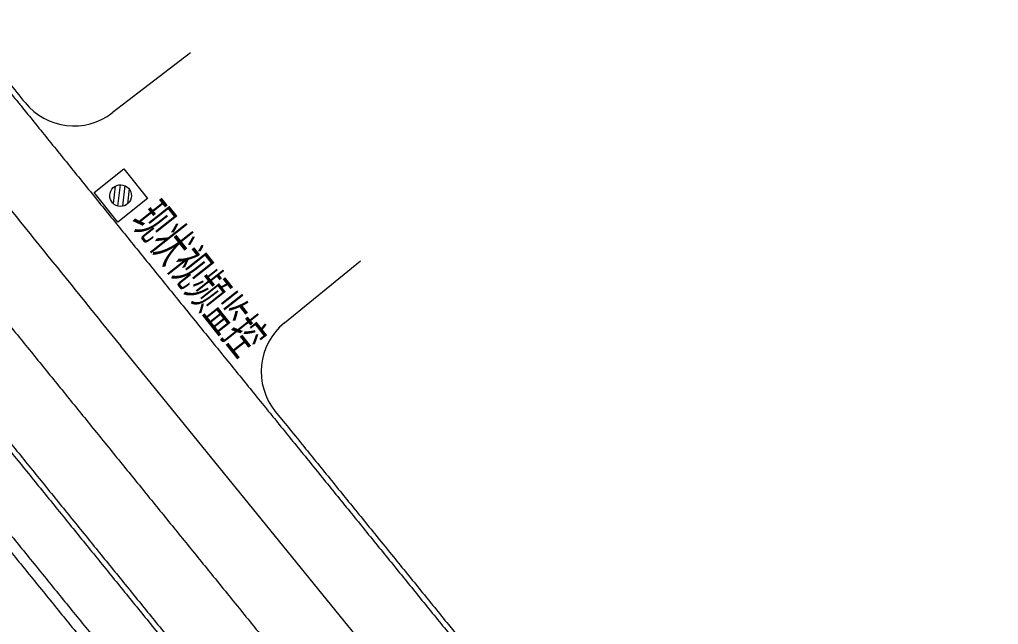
# Model space of a CAD drawing. Header units: millimetres. Extents: x 523446 to 528898, y 388189 to 392165.
# Drawn here: x 524186.87 to 524233.5, y 390782.53 to 390811.35 of the extents above; entities that cross this region are included whole.
import ezdxf
from ezdxf.enums import TextEntityAlignment as Align

# ---------------------------------------------------------------- set-up
doc = ezdxf.new("R2010")
doc.units = ezdxf.units.MM
doc.linetypes.add('ACAD_ISO04W100', pattern=[30, 24, -3, 0, -3])
doc.linetypes.add('白色虚线3米', pattern=[6, 3, -3])
for name, color, linetype, lineweight in [('0-现状交通设施2018', 7, 'Continuous', 0), ('0-现状信号灯', 7, 'Continuous', 40), ('000-scy-车道标线(实)', 7, 'Continuous', 40)]:
    doc.layers.add(name, color=color, linetype=linetype, lineweight=lineweight)
for name, color, linetype in [('000-scy-道路标线', 122, '白色虚线3米'), ('MEDS道路平面中线-GSS', 7, 'Continuous'), ('侧分带与渠化岛', 3, 'Continuous'), ('车行道边线', 5, 'ACAD_ISO04W100')]:
    doc.layers.add(name, color=color, linetype=linetype)
doc.styles.add('HZTXT_S', font='TXT_S.shx', dxfattribs={"width": 0.75, "bigfont": 'HZTXT.shx'})

# ---------------------------------------------------------------- blocks, each defined once
blk = doc.blocks.new('7')
at = {"layer": '0-现状信号灯', "linetype": 'Continuous', "lineweight": 0, "ltscale": 0.005}
for p, q in [((525414.8998679431, 388753.3593147711), (525416.6155864513, 388753.903658412)), ((525416.6155864513, 388753.903658412), (525417.1599300923, 388752.187939904)), ((525415.444211584, 388751.643596263), (525414.8998679431, 388753.3593147711)), ((525415.9374142907, 388753.2836228181), (525415.5550406991, 388752.5458674628)), ((525416.1805043139, 388753.2636822056), (525415.7114769937, 388752.3587362973)), ((525416.3737923226, 388753.1476530984), (525415.9177153029, 388752.2676936266)), ((525416.511550422, 388752.9244840396), (525416.1794835215, 388752.2837909074)), ((525417.1599300923, 388752.187939904), (525415.444211584, 388751.643596263))]:
    blk.add_line(p, q, dxfattribs=at)
blk.add_ellipse((525416.0179651701, 388752.7739053484), major_axis=(0.3648974809175849, 0.3648974809175849), ratio=0.9999999999947542, start_param=3.156470216024712, end_param=9.439655523204298, dxfattribs=at)

msp = doc.modelspace()

# ---------------------------------------------------------------- linework, layer by layer
at = {"layer": '000-scy-车道标线(实)', "color": 4, "linetype": 'ByBlock', "lineweight": 0, "flags": 128}
for points in [[(524191.5684797536, 390752.3185901844, 1.0037136369e-06), (524192.2244685304, 390751.5107738505, 1.0840300315e-06), (524192.8804351424, 390750.7029779193, 1.1643627448e-06), (524193.5363953386, 390749.8951824657, 1.2445217755e-06), (524194.1923488558, 390749.0873872842, 1.3249250102e-06), (524194.8482954423, 390748.2795921545, 1.4051708835e-06), (524195.5042348312, 390747.4717968755, 1.4854167573e-06), (524196.1601667661, 390746.6640012322, 1.565662631e-06), (524196.8160909872, 390745.8562050151, 1.6462232273e-06), (524197.472007242, 390745.0484080051, 1.7263117414e-06), (524198.1279152553, 390744.2406100102, 1.8066444643e-06), (524198.7838147804, 390743.4328108043, 1.8869608513e-06), (524199.4397055554, 390742.6250101806, 1.9671362162e-06)], [(524181.8135508613, 390780.5942474661, -1.55240293829e-05), (524182.4693584042, 390779.7859520928, -1.4453374654e-05), (524183.1252049647, 390778.9777076794, -1.33828068468e-05), (524183.7810870769, 390778.16951142, -1.2312184963e-05), (524184.4370012773, 390777.3613605058, -1.12416663341e-05), (524185.0929441012, 390776.5532521302, -1.01710067208e-05), (524185.7489120869, 390775.7451834828, -9.1003471253e-06), (524186.4049017707, 390774.9371517564, -8.0297202248e-06), (524187.0609096906, 390774.1291541416, -6.9590064825e-06), (524187.7169323849, 390773.3211878291, -5.8883795942e-06), (524188.3729663922, 390772.5132500099, -4.8178558832e-06), (524189.0290082507, 390771.7053378751, -3.7471748097e-06), (524189.685054501, 390770.8974486136, -2.6766510986e-06), (524190.3411016819, 390770.0895794168, -1.6058995072e-06), (524190.9971463342, 390769.2817274739), (524191.6531873592, 390768.4738870674)], [(524180.6014737857, 390776.9299574661, -1.33828068458e-05), (524181.2574742897, 390776.1216153044, -1.23121849632e-05), (524181.9134981199, 390775.3133293013, -1.12416663344e-05), (524182.569541809, 390774.5050966498, -1.01710067211e-05), (524183.2256018951, 390773.6969145366, -9.1003471252e-06), (524183.8816749121, 390772.8887801543, -8.0297202247e-06), (524184.5377573969, 390772.0806906922, -6.9590064823e-06), (524185.1938458866, 390771.2726433405, -5.8883795941e-06), (524185.8499369186, 390770.4646352888, -4.8178558831e-06), (524186.50602703, 390769.6566637283, -3.7471748097e-06), (524187.1621127613, 390768.8487258461, -2.6766510986e-06), (524187.8181906498, 390768.0408188344, -1.6058995071e-06), (524188.474257237, 390767.2329398803), (524189.1303136164, 390766.4250805665)], [(524183.3181666295, 390789.8524329925, -2.1947805987e-05), (524183.9732614591, 390789.044273656, -2.08770897881e-05), (524184.6284349419, 390788.236158787, -1.98065475344e-05), (524185.2836836152, 390787.4280855864, -1.8735794039e-05), (524185.9390040158, 390786.6200512553, -1.766530132e-05), (524186.5943926825, 390785.8120529922, -1.65946136851e-05), (524187.2498461522, 390785.0040879973, -1.55240293832e-05), (524187.9053609646, 390784.1961534673, -1.44533746531e-05), (524188.5609336579, 390783.3882466004, -1.33828068467e-05), (524189.2165607724, 390782.580364592, -1.23121849635e-05), (524189.8722388471, 390781.7725046385, -1.12416663343e-05), (524190.5279644228, 390780.964663934, -1.01710067209e-05), (524191.1837340385, 390780.1568396745, -9.1003471255e-06), (524191.8395442354, 390779.3490290529, 7.342686671665955e-06), (524193.428754544, 390777.3917014673, -6.905095984727195e-06)]]:
    msp.add_lwpolyline(points, format="xyb", dxfattribs=at)
at = {"layer": '000-scy-车道标线(实)', "color": 4, "linetype": 'ByBlock', "lineweight": 0, "ltscale": 0.5}
for points in [[(524181.5957364312, 390813.8491886917, -4.22894292803e-05), (524182.2471810606, 390813.0415107885, -4.12188310615e-05), (524182.8988069466, 390812.2338841883, -4.01483882885e-05), (524183.5506106314, 390811.426306139, -3.90777525356e-05), (524184.2025886511, 390810.6187738951, -3.80069939768e-05), (524184.8547375521, 390809.8112846963, -3.69363903087e-05), (524185.5070538847, 390809.0038357764, -3.58659078949e-05), (524186.1595341935, 390808.196424374, -3.47953189888e-05), (524186.8121750197, 390807.3890477314, -6.5343191021e-06), (524186.9386662086, 390807.2326277609, -6.5343191021e-06)], [(524183.8789998704, 390794.3226368374, -2.5159594355e-05), (524184.5336233302, 390793.5145922986, -2.40890065093e-05), (524185.1883445718, 390792.7065897784, -2.30183110095e-05), (524185.8431601315, 390791.8986264864, -2.19478059876e-05), (524186.4980665507, 390791.0906996258, -2.08770897877e-05), (524187.1530603657, 390790.2828064042, -1.98065475354e-05), (524187.808138118, 390789.4749440241, -1.87357940397e-05), (524188.4632963458, 390788.6671096896, -1.76653013203e-05), (524189.1185315918, 390787.8593005997, -1.65946136844e-05), (524189.7738403944, 390787.0515139583, -1.55240293831e-05), (524190.4292192963, 390786.2437469626, -1.44533746534e-05), (524191.0846648369, 390785.4359968137, -1.33828068467e-05), (524191.7401735596, 390784.6282607075, -1.23121849634e-05), (524192.3957420046, 390783.820535843, -1.1241666334e-05), (524193.0513667151, 390783.0128194144, -1.0171006721e-05), (524193.7070442303, 390782.2051086208, -9.1003471255e-06), (524194.3627710941, 390781.397400655, -2.641595852755066e-05), (524196.5200170213, 390778.7401453707, -6.903607789945457e-06)], [(524198.9343434163, 390792.4263515013, -6.7060102819e-06), (524199.2382576343, 390792.0518054939, -1.33828068469e-05), (524199.8933838928, 390791.2445407246, -1.23121849633e-05), (524200.5485981797, 390790.4372522633, -1.12416663344e-05), (524201.2038970464, 390789.6299373062, -1.01710067212e-05), (524201.8592770321, 390788.8225930629, -9.1003471256e-06), (524202.5147346889, 390788.015216726, -8.0297202248e-06), (524203.1702665618, 390787.2078054939, -6.9590064828e-06), (524203.8258691954, 390786.4003565656, -5.8883795943e-06), (524204.4815391376, 390785.5928671339, -4.8178558832e-06), (524205.1372729354, 390784.7853343908, -3.7471748096e-06), (524205.793067126, 390783.9777555397, -2.6766510988e-06), (524206.4489182586, 390783.1701277667, -1.6058995069e-06), (524207.1048228709, 390782.3624482718), (524207.7607658679, 390781.5547285765)]]:
    msp.add_lwpolyline(points, format="xyb", dxfattribs=at)
at = {"layer": '000-scy-道路标线', "linetype": 'ByBlock', "lineweight": 0, "flags": 128}
for points in [[(524210.1992427376, 390767.4478555543, 1.0037136366e-06), (524210.8552594554, 390766.640004813, 1.0840300314e-06), (524211.5112868083, 390765.8321340822, 1.1643627448e-06), (524212.1673126034, 390765.0242578465, 1.2445217756e-06), (524212.8233365839, 390764.2163758914, 1.3249250098e-06), (524213.479358485, 390763.4084880134, 1.4051708832e-06), (524214.1353780522, 390762.6005939949, 1.4854167572e-06), (524214.791395024, 390761.7926936279, 1.5656626313e-06), (524215.4474091407, 390760.9847867023, 1.6462232273e-06), (524216.1034201387, 390760.1768730117, 1.7263117414e-06), (524216.7594277688, 390759.3689523337, 1.8066444646e-06), (524217.4154317621, 390758.561024468, 1.8869608511e-06), (524218.0714318622, 390757.7530892004, 1.967136216e-06), (524218.7274278119, 390756.9451463171, 2.0475231142e-06), (524219.3834193457, 390756.1371956153, 2.1277689889e-06), (524220.0394062098, 390755.329236877, 2.2081017124e-06), (524220.6953881413, 390754.5212698953, 2.2885049478e-06), (524221.3513648811, 390753.7132944587, 2.3688213345e-06), (524222.00733617, 390752.9053103568)], [(524183.9824603292, 390799.7568049849, -2.94421756947e-05), (524184.6363893335, 390798.9488965209, -2.83716116893e-05), (524185.2904393631, 390798.1410295497, -2.73008534251e-05), (524185.9446069532, 390797.3332012941, -2.6230285896e-05), (524186.5988886501, 390796.5254089605, -2.51595943553e-05), (524187.2532809906, 390795.7176497673, -2.40890065086e-05), (524187.9077805187, 390794.9099209226, -2.30183110095e-05), (524188.5623837731, 390794.10221964, -2.19478059881e-05), (524189.2170873001, 390793.2945431238, -2.08770897874e-05), (524189.8718876377, 390792.4868885861, -1.9806547535e-05), (524190.5267813312, 390791.6792532309, -1.87357940396e-05), (524191.1817649214, 390790.8716342646, -1.76653013199e-05), (524191.8368349546, 390790.0640288886, -1.65946136844e-05), (524192.4919879705, 390789.2564343093, -1.55240293826e-05), (524193.1472205155, 390788.4488477248, -1.44533746535e-05), (524193.8025291303, 390787.6412663397, -1.33828068475e-05), (524194.4579103614, 390786.8336873503, -1.23121849634e-05), (524195.11336075, 390786.026107958, -1.12416663341e-05), (524195.7688768427, 390785.2185253571, -1.0171006721e-05), (524196.4244551787, 390784.4109367505, -9.1003471254e-06), (524197.0800923039, 390783.603339331, -8.0297202248e-06), (524197.7357847615, 390782.7957302946, -6.9590064825e-06), (524198.3915290945, 390781.9881068369, -5.8883795939e-06), (524199.0473218468, 390781.1804661508, -4.8178558832e-06), (524199.7031595621, 390780.3728054281, -3.7471748097e-06), (524200.3590387799, 390779.5651218662, -2.6766510988e-06), (524201.0149560456, 390778.7574126536, -1.6058995071e-06), (524201.6709078972, 390777.9496749872)], [(524182.565040355, 390785.2237764376, -1.87357940397e-05), (524183.2205353981, 390784.4155267317, -1.76653013203e-05), (524183.876089282, 390783.6073247498, -1.6594613685e-05), (524184.5316985426, 390782.7991676875, -1.5524029383e-05), (524185.1873597161, 390781.991052741, -1.44533746541e-05), (524185.8430693389, 390781.1829771058, -1.33828068465e-05), (524186.4988239484, 390780.3749379765, -1.2312184963e-05), (524187.1546200826, 390779.566932547, -1.12416663342e-05), (524187.8104542792, 390778.7589580109, -1.01710067209e-05), (524188.466323077, 390777.951011561, -9.1003471252e-06), (524189.1222230147, 390777.1430903905, -8.0297202249e-06), (524189.7781506317, 390776.3351916908, -6.9590064825e-06), (524190.4341024671, 390775.5273126544, -5.8883795943e-06), (524191.0900750613, 390774.7194504724, -4.8178558833e-06), (524191.7460649539, 390773.9116023361, -3.7471748099e-06), (524192.4020686847, 390773.1037654372, -2.6766510986e-06), (524193.0580827948, 390772.2959369653, -7.328396099768883e-07), (524193.3574534756, 390771.9272938826, -7.328396099768883e-07)], [(524179.8520316152, 390772.2993907886, -1.0171006721e-05), (524180.5081908917, 390771.4910864748, -9.1003471253e-06), (524181.1643536573, 390770.6828415335, -8.0297202249e-06), (524181.8205164472, 390769.8746531536, -6.959006482000001e-06), (524182.4766757979, 390769.0665185234, -5.8883795942e-06), (524183.1328282447, 390768.2584348324, -4.817855883e-06), (524183.7889703235, 390767.4503992715, -3.7471748097e-06), (524184.4450985754, 390766.6424090256, -2.6766510986e-06), (524185.1012095355, 390765.8344612876, -7.303788429102507e-07), (524185.3996064404, 390765.467017309, -7.303788429102507e-07)]]:
    msp.add_lwpolyline(points, format="xyb", dxfattribs=at)
at = {"layer": '000-scy-道路标线', "linetype": 'ByBlock', "lineweight": 0, "ltscale": 0.7, "flags": 128}
msp.add_lwpolyline([(524179.1150859151, 390811.3498244947, -2.644641515498461e-05), (524179.5227001533, 390810.8444209437, -4.12188310634e-05), (524180.1746976917, 390810.0363335592, -4.01483882877e-05), (524180.8268636944, 390809.2283064522, -3.90777525361e-05), (524181.4791946932, 390808.4203368709, -3.80069939789e-05), (524182.1316872283, 390807.6124220508, -3.69363903086e-05), (524182.7843378435, 390806.8045592228, -3.58659078949e-05), (524183.4371430782, 390805.9967456214, -3.47953189896e-05), (524184.0900994695, 390805.1889784828, -3.372469378099999e-05), (524184.7432035598, 390804.3812550356, -0.0003475317436052027), (524191.6902224334, 390795.7808224689)], format="xyb", dxfattribs=at)
at = {"layer": '000-scy-道路标线', "linetype": 'ByBlock', "lineweight": 0, "ltscale": 0.4, "flags": 128}
msp.add_lwpolyline([(524186.9386662086, 390807.2326277609, -2.71903746723e-05), (524187.4649729112, 390806.5817030803, -3.26539618222e-05), (524188.1179244114, 390805.7743876571, -3.15831933307e-05), (524188.7710260709, 390804.9670986873, -3.05128602101e-05), (524189.4242744463, 390804.1598333876, -2.94421756954e-05), (524190.0776660699, 390803.352589003, -2.83716116891e-05), (524190.7311974987, 390802.5453627469, -2.73008534253e-05), (524191.3848652721, 390801.7381518526, -2.62302858961e-05), (524192.0386659491, 390800.9309535281, -2.51595943548e-05), (524192.6925960711, 390800.1237650014, -2.40890065071e-05), (524193.3466521915, 390799.3165834835, -2.30183110083e-05), (524194.0008308546, 390798.5094061963, -2.19478059881e-05), (524194.6551286146, 390797.7022303475, -2.0877089786e-05), (524195.3095420143, 390796.8950531567, -1.98065475349e-05), (524195.9640676063, 390796.0878718311, -1.873579404e-05), (524196.6187019371, 390795.2806835827, -1.76653013198e-05), (524197.2734415588, 390794.473485616, -1.65946136844e-05), (524197.9282830146, 390793.6662751448, -1.55240293834e-05), (524198.5832228595, 390792.8590493661, -7.7473643712e-06), (524198.9343434163, 390792.4263515013, -7.7473643712e-06)], format="xyb", dxfattribs=at)
at = {"layer": '000-scy-道路标线', "linetype": 'ByBlock', "lineweight": 0, "flags": 128}
msp.add_lwpolyline([(524224.3341599709, 390755.5922085877), (524191.6902224334, 390795.7808224689)], dxfattribs=at)
at = {"layer": 'MEDS道路平面中线-GSS', "color": 6, "linetype": 'ByBlock', "lineweight": 0}
for points in [[(524199.737569419, 390764.070857595, -1.075e-06), (524200.811047496, 390762.748957318, -1.29e-06), (524201.884518752, 390761.427051501, -1.505e-06), (524202.957982049, 390760.105139221, -1.72e-06), (524204.031436251, 390758.783219556, -1.935e-06), (524205.104880221, 390757.461291582, -2.15e-06), (524206.178312822, 390756.139354376, -2.365e-06), (524207.251732917, 390754.817407015, -2.58e-06), (524208.325139369, 390753.495448576, -2.795e-06), (524209.39853104, 390752.173478136, -3.01e-06), (524210.471906795, 390750.851494772, -3.225e-06), (524211.545265494, 390749.52949756, -3.44e-06), (524212.618606003, 390748.207485579, -3.655e-06), (524213.691927182, 390746.885457905, -3.87e-06)], [(524194.370116506, 390770.680308205), (524193.296623713, 390772.002196532, -2.867e-06), (524192.223146079, 390773.324097168, -5.734e-06), (524191.149698761, 390774.646022424, -8.6e-06), (524190.07629692, 390775.967984607, -1.1467e-05), (524189.002955717, 390777.289996024, -1.4334e-05), (524187.929690315, 390778.612068979, -1.7201e-05), (524186.856515877, 390779.934215775, -2.0068e-05), (524185.783447572, 390781.256448711, -2.2934e-05), (524184.71050057, 390782.578780081, -2.5801e-05), (524183.637690043, 390783.901222177, -2.8668e-05), (524182.565031171, 390785.223787285, -3.1535e-05)]]:
    msp.add_lwpolyline(points, format="xyb", dxfattribs=at)
at = {"layer": '侧分带与渠化岛', "color": 3, "linetype": 'Continuous', "lineweight": 0, "flags": 128}
for points in [[(524174.8699660402, 390788.3657697235, 6.557589076700818e-06), (524175.5252203244, 390787.5567763914, 6.289916193566552e-06), (524176.1805469716, 390786.747863721, 6.022255749399895e-06), (524176.8359425077, 390785.9390289126, 5.754599480154245e-06), (524177.4914034606, 390785.1302691645, 5.486929771042386e-06), (524178.1469263584, 390784.3215816747, 5.219285948645471e-06), (524178.802507731, 390783.5129636399, 4.951615160571222e-06), (524179.4581441079, 390782.7044122571, 4.683983742399418e-06), (524180.1138320211, 390781.8959247209, 4.416347050391177e-06), (524180.769568002, 390781.0874982268, 4.148653420948451e-06), (524181.4253485829, 390780.2791299697, 3.88098562774074e-06), (524182.0811702982, 390779.4708171421, 3.61336128545506e-06), (524182.7370296817, 390778.6625569376, 3.345701711344281e-06), (524183.3929232678, 390777.8543465496, 3.07802861612622e-06), (524184.0488475927, 390777.0461831697, 2.810377244154543e-06), (524184.704799192, 390776.2380639901, 2.542712340456861e-06), (524185.360774603, 390775.4299862017, 2.275051527136144e-06), (524186.0167703618, 390774.6219469968, 2.007430056367593e-06), (524186.6727830075, 390773.813943565, 1.739751620457044e-06), (524187.328809077, 390773.0059730983, 1.472077269542526e-06), (524187.9848451094, 390772.1980327871, 1.20442463031391e-06), (524188.640887644, 390771.3901198209)], [(524174.2380332051, 390785.174129224, 6.022255749328162e-06), (524174.8935829186, 390784.3651041284, 5.754599480077522e-06), (524175.5491913262, 390783.5561624257, 5.486929770977602e-06), (524176.2048549537, 390782.7473013124, 5.21928594868724e-06), (524176.8605703292, 390781.9385179827, 4.951615160371809e-06), (524177.5163339797, 390781.1298096324, 4.683983742771178e-06), (524178.172142435, 390780.3211734543, 4.416347050514837e-06), (524178.8279922251, 390779.5126066423, 4.148653420861479e-06), (524179.48387988, 390778.7041063902, 3.880985627813769e-06), (524180.1398019326, 390777.8956698889, 3.61336128563038e-06), (524180.7957549155, 390777.0872943304, 3.345701711296779e-06), (524181.4517353607, 390776.2789769075, 3.078028616064943e-06), (524182.107739804, 390775.4707148099, 2.810377244053284e-06), (524182.7637647791, 390774.6625052295, 2.542712340338074e-06), (524183.4198068224, 390773.8543453559, 2.275051527249768e-06), (524184.0758624688, 390773.0462323808, 2.007430056213826e-06), (524184.7319282568, 390772.2381634925, 1.739751620475501e-06), (524185.3880007218, 390771.4301358832, 1.472077269485099e-06), (524186.0440764031, 390770.6221467415, 1.204424630259837e-06), (524186.7001518385, 390769.8141932577), (524187.3562158897, 390769.0062820752), (524188.0122826436, 390768.1983887756), (524188.6683387688, 390767.3905227045), (524189.3243808063, 390766.5826810508)], [(524177.7975374474, 390801.4407222157, 8.698807996800235e-06), (524178.4511584134, 390800.63213257, 8.431134112961026e-06), (524179.1049076819, 390799.8236108568, 8.163486298106379e-06), (524179.7587817845, 390799.015154295, 7.895855255753462e-06), (524180.4127772531, 390798.2067601042, 7.628193311456389e-06), (524181.0668906214, 390797.3984254997, 7.360565661908955e-06), (524181.7211184228, 390796.5901476979, 7.092863587735507e-06), (524182.3754571932, 390795.7819239104, 6.825252691605657e-06), (524183.0299034656, 390794.9737513528, 6.557589076704692e-06), (524183.6844537781, 390794.165627233, 6.289916192869719e-06), (524184.3391046667, 390793.3575487615, 6.022255749195025e-06), (524184.9938526685, 390792.5495131467, 5.754599479959106e-06), (524185.6486943209, 390791.7415175957, 5.48692977094608e-06), (524186.3036261628, 390790.9335593138, 5.219285948387809e-06), (524186.9586447321, 390790.1256355067, 4.951615160616034e-06), (524187.6137465693, 390789.3177433762, 4.683983742248704e-06), (524188.2689282128, 390788.5098801263, 4.416347050430576e-06), (524188.9241862027, 390787.7020429579, 4.14865342103234e-06), (524189.5795170803, 390786.8942290706, 3.880985627625357e-06), (524190.2349173852, 390786.086435665, 3.613361285173336e-06), (524190.8903836579, 390785.27865994, 3.345701711441915e-06), (524191.545912441, 390784.4708990917, 3.078028616164732e-06), (524192.2015002744, 390783.6631503188, 2.810377244278139e-06), (524192.8571437004, 390782.8554108161, 2.542712340554463e-06), (524193.5128392598, 390782.0476777804, 2.275051527029149e-06), (524194.168583495, 390781.2399484052, 1.726163054267007e-06), (524194.7324879433, 390780.5453928169, 1.726163054267007e-06)], [(524177.1609188857, 390798.2516987853, 8.163486298049063e-06), (524177.8150008437, 390797.4429852029, 7.895855255488022e-06), (524178.4691974681, 390796.6343423418, 7.628193311426651e-06), (524179.123505289, 390795.8257674156, 7.360565662090088e-06), (524179.7779208371, 390795.0172576373, 7.092863587700427e-06), (524180.4324406447, 390794.2088102172, 6.825252691683756e-06), (524181.0870612427, 390793.4004223672, 6.557589076914617e-06), (524181.7417791662, 390792.5920912939, 6.289916193294985e-06), (524182.3965909478, 390791.7838142058, 6.022255749123245e-06), (524183.0514931231, 390790.9755883084, 5.754599480085073e-06), (524183.7064822266, 390790.1674108076, 5.486929771074581e-06), (524184.3615547947, 390789.3592789065, 5.219285948429621e-06), (524185.0167073636, 390788.5511898085, 4.951615160416487e-06), (524185.671936471, 390787.7431407147, 4.68398374241716e-06), (524186.3272386534, 390786.9351288268, 4.416347050362405e-06), (524186.9826104498, 390786.127151344, 4.148653420945314e-06), (524187.6380483987, 390785.3192054651, 3.880985627867044e-06), (524188.2935490382, 390784.511288389, 3.613361285348751e-06), (524188.9491089078, 390783.7033973128, 3.345701711394388e-06), (524189.6047245479, 390782.8955294323, 3.078028616103428e-06), (524190.2603924976, 390782.0876819444, 2.810377244176838e-06), (524190.9161092974, 390781.2798520434, 2.542712340435632e-06), (524191.5718714877, 390780.4720369243, 2.275051527142812e-06), (524192.2276756087, 390779.664233781, 1.726422538794325e-06), (524192.7917105278, 390778.9695174921, 1.726422538794325e-06)]]:
    msp.add_lwpolyline(points, format="xyb", dxfattribs=at)
at = {"layer": '车行道边线', "color": 5, "linetype": 'Continuous', "lineweight": 0, "flags": 128}
for points in [[(524173.9990120477, 390823.6900474518, -5.42705295106e-05), (524174.637777051, 390822.8942873249, -5.40665084504e-05), (524175.2869649058, 390822.0859071803, -5.29957190395e-05), (524175.9363727468, 390821.2776076251, -5.19250878069e-05), (524176.5859971175, 390820.4693859239, -5.08545443577e-05), (524177.2358345521, 390819.6612393509, -4.97839841292e-05), (524177.885881587, 390818.8531651759, -4.87132666415e-05), (524178.5361347535, 390818.0451606746, -4.764260205600001e-05), (524179.1865905963, 390817.2372231033, -4.65720071565e-05), (524179.8372456547, 390816.4293497239, -4.55014986392e-05), (524180.4880964692, 390815.6215377951, -4.44307979829e-05), (524181.1391395722, 390814.8137845847, -4.33602365354e-05), (524181.7903715165, 390814.0060873327, -4.22894292751e-05), (524182.4417888327, 390813.1984433061, -4.12188310634e-05), (524183.0933880745, 390812.3908497409, -4.01483882879e-05), (524183.7451657844, 390811.5833038857, -3.90777525367e-05), (524184.3971184992, 390810.7758029951, -3.80069939756e-05), (524185.0492427646, 390809.9683443103, -3.69363903064e-05), (524185.701535132, 390809.1609250645, -3.58659078941e-05), (524186.353992146, 390808.3535424974, -3.47953189874e-05), (524187.1266647034, 390807.3977174279)], [(524199.0516422004, 390792.6785473458), (524199.4323910443, 390792.2093244424, -1.33828068466e-05), (524200.0875081636, 390791.4020709359, -1.23121849631e-05), (524200.7427139868, 390790.5947929039, -1.12416663343e-05), (524201.3980050661, 390789.7874875417, -1.01710067205e-05), (524202.0533779417, 390788.9801520581, -9.1003471251e-06), (524202.7088291647, 390788.1727836463, -8.029720225e-06), (524203.3643552808, 390787.3653795056, -6.9590064823e-06), (524204.0199528354, 390786.5579368332, -5.8883795941e-06), (524204.6756183748, 390785.7504528236, -4.8178558831e-06), (524205.3313484463, 390784.9429246699, -3.7471748098e-06), (524205.9871395888, 390784.1353495724, -2.6766510986e-06), (524206.6429883507, 390783.3277247189, -1.6058995072e-06), (524207.2988912689, 390782.5200473099), (524207.954833081, 390781.712329074)]]:
    msp.add_lwpolyline(points, format="xyb", dxfattribs=at)
at = {"layer": '车行道边线', "color": 5, "linetype": 'Continuous', "lineweight": 0}
for points in [[(524195.0171005278, 390809.7660511978), (524191.2852140419, 390806.9036503608)], [(524199.4853336441, 390796.8938899912), (524203.1051665572, 390799.8455185882)]]:
    msp.add_lwpolyline(points, dxfattribs=at)
for points in [[(524187.1266647034, 390807.3977174279, 0.4067090615240274), (524191.2852140419, 390806.9036503608)], [(524199.4853336441, 390796.8938899912, 0.4135173287708872), (524199.0516422004, 390792.6785473458)]]:
    msp.add_lwpolyline(points, format="xyb", dxfattribs=at)

# ---------------------------------------------------------------- block references
at = {"layer": '0-现状交通设施2018', "color": 6, "linetype": 'ByBlock', "lineweight": 0, "rotation": 20.79007038149469}
msp.add_blockref('7', (170972.8007870596, -159130.7919542794), dxfattribs=at)

# ---------------------------------------------------------------- texts
at = {"layer": '0-现状交通设施2018', "linetype": 'ByBlock', "lineweight": 0, "style": 'HZTXT_S', "width": 0.7}
msp.add_text('现状视频监控', height=2, rotation=308.371023949555, dxfattribs=at).set_placement((524197.9881160503, 390795.6899806773), align=Align.MIDDLE_RIGHT)

doc.saveas('drawing.dxf')
